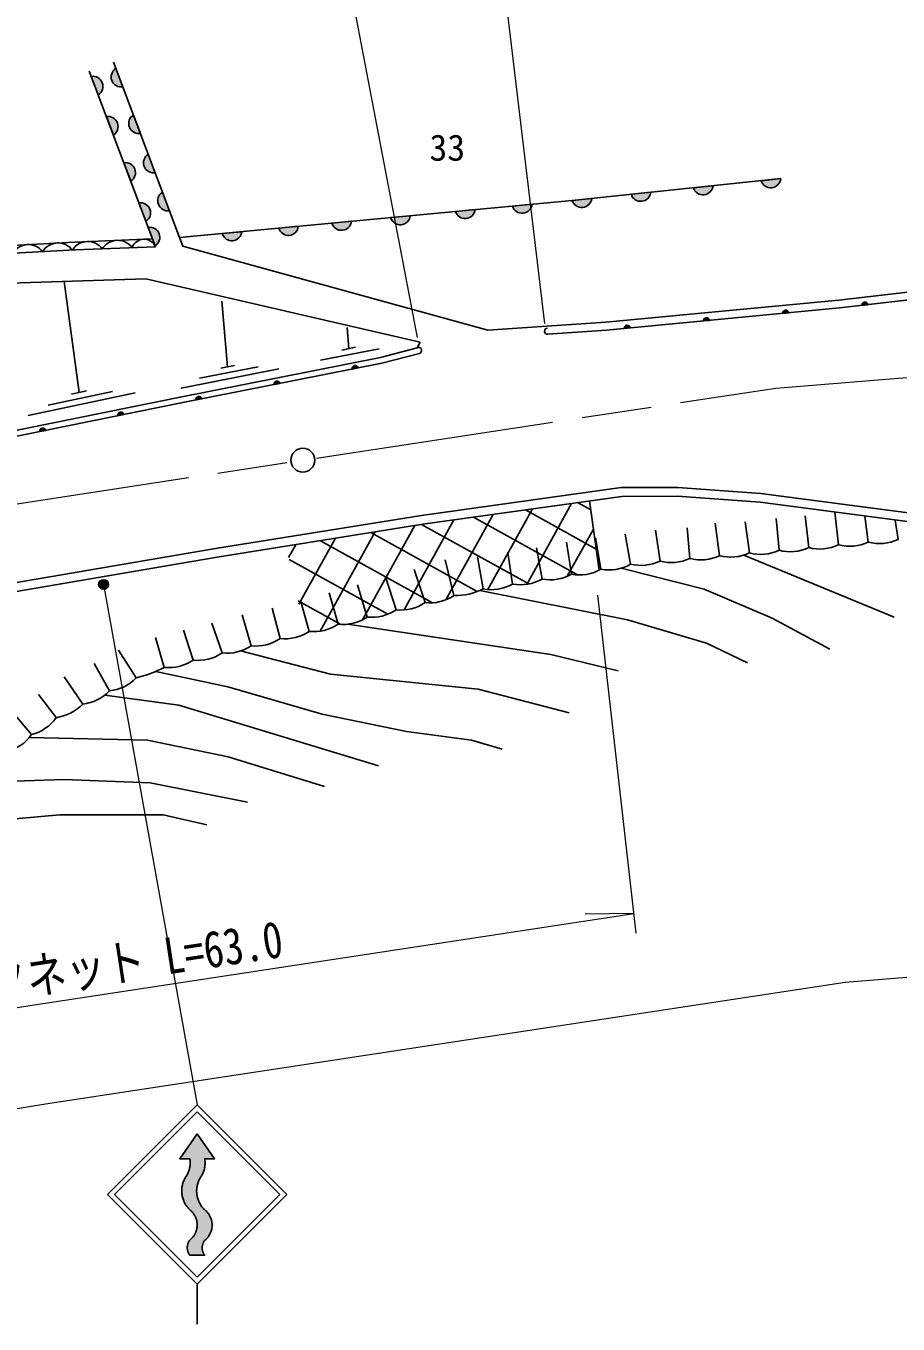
# Model space of a CAD drawing. Units: millimetres at full size, sheet at 1:1000; details may follow other scales. Extents: x 40000 to 680000, y 20000 to 380000.
# Drawn here: x 350154 to 393955, y 250272 to 315435 of the extents above; entities that cross this region are included whole.
import ezdxf
from ezdxf.enums import TextEntityAlignment as Align

# ---------------------------------------------------------------- set-up
doc = ezdxf.new("R2010")
doc.units = ezdxf.units.MM
doc.header["$LTSCALE"] = 1000
doc.linetypes.add('CHAIN', pattern=[18.5, 12, -1.5, 3.5, -1.5])
for name, color, linetype, lineweight in [('M-BGD', 7, 'Continuous', 25), ('M-BMK', 2, 'CHAIN', 13), ('M-BMK-SRVR', 3, 'Continuous', 25), ('M-STR-HTXT', 7, 'Continuous', 13), ('M-STR-STRC', 7, 'Continuous', 25)]:
    doc.layers.add(name, color=color, linetype=linetype, lineweight=lineweight)
doc.layers.add('M-BMK-HTXT', color=7, linetype='Continuous')
doc.styles.add('ＭＳ ゴシック', font='')
doc.styles.get('ＭＳ ゴシック').set_extended_font_data('MS Gothic')

msp = doc.modelspace()

# ---------------------------------------------------------------- hatches: boundary and pattern name
at = {"layer": 'M-BGD'}
for points in [[(353435, 312903, -0.82183), (353784, 311976)], [(355022, 312378, -0.82183), (354672, 313305)], [(354196, 310883, -0.82183), (354545, 309956)], [(355903, 310038, -0.82183), (355554, 310965)], [(356645, 308067, -0.82183), (356296, 308995)], [(355068, 308566, -0.82183), (355418, 307639)], [(388063, 307770, -0.82183), (387077, 307667)], [(357363, 306161, -0.82183), (357014, 307088)], [(381532, 307089, -0.82183), (380546, 306986)], [(384662, 307416, -0.82183), (383676, 307313)], [(355825, 306555, -0.82183), (356175, 305628)], [(375574, 306487, -0.82183), (374588, 306394)], [(378572, 306781, -0.82183), (377587, 306678)], [(366507, 305630, -0.82183), (365520, 305536)], [(369458, 305909, -0.82183), (368472, 305815)], [(372714, 306217, -0.82183), (371727, 306123)], [(356289, 305324, -0.82183), (356639, 304397)], [(360998, 305108, -0.82183), (360012, 305015)], [(363834, 305377, -0.82183), (362848, 305283)], [(388465, 301034), (388166, 301005, -0.41421), (388301, 301169, -0.41421)], [(392443, 301443), (392145, 301408, -0.41421), (392277, 301575, -0.41421)], [(380501, 300273), (380202, 300245, -0.41421), (380337, 300408, -0.41421)], [(384483, 300654), (384184, 300625, -0.41421), (384319, 300789, -0.41421)], [(366838, 298266), (366544, 298208, -0.41421), (366662, 298384, -0.41421)], [(362913, 297492), (362619, 297434, -0.41421), (362737, 297610, -0.41421)], [(358989, 296718), (358695, 296660, -0.41421), (358813, 296836, -0.41421)], [(355068, 295929), (354774, 295870, -1)], [(351147, 295135), (350853, 295076, -1)]]:
    msp.add_hatch(color=256, dxfattribs=at).paths.add_polyline_path(points)
at = {"layer": 'M-STR-HTXT'}
msp.add_hatch(color=256, dxfattribs=at).paths.add_polyline_path([(354205, 287596, -0.41421), (354251, 287245, -0.41421), (353900, 287199, -1)])
at = {"layer": 'M-STR-STRC'}
msp.add_hatch(color=256, dxfattribs=at).paths.add_polyline_path([(358727, 256925), (358727, 256976), (358729, 257028), (358733, 257079), (358739, 257130), (358747, 257180), (358757, 257231), (358769, 257280), (358782, 257330), (358798, 257379), (358816, 257427), (358835, 257474), (358857, 257521), (358880, 257566), (358905, 257611), (358932, 257655), (358942, 257671), (358968, 257711), (358992, 257751), (359015, 257792), (359036, 257834), (359055, 257877), (359073, 257920), (359089, 257964), (359103, 258009), (359115, 258054), (359126, 258100), (359134, 258146), (359141, 258192), (359146, 258239), (359150, 258286), (359151, 258332), (359151, 258379), (359149, 258426), (359144, 258473), (359139, 258519), (359131, 258566), (359130, 258571), (359630, 258571), (358755, 259821), (357880, 258571), (358380, 258571), (358388, 258525), (358394, 258478), (358398, 258432), (358401, 258385), (358401, 258338), (358400, 258291), (358397, 258244), (358392, 258198), (358385, 258151), (358377, 258105), (358366, 258059), (358354, 258014), (358340, 257969), (358325, 257925), (358307, 257882), (358288, 257839), (358267, 257797), (358245, 257755), (358221, 257715), (358195, 257676), (358192, 257671), (358165, 257628), (358139, 257584), (358115, 257538), (358093, 257492), (358073, 257445), (358055, 257397), (358038, 257348), (358024, 257299), (358011, 257250), (358000, 257200), (357992, 257149), (357985, 257098), (357980, 257047), (357978, 256996), (357977, 256945), (357978, 256893), (357982, 256842), (357987, 256791), (357994, 256741), (358004, 256690), (358015, 256640), (358028, 256591), (358043, 256542), (358061, 256493), (358079, 256446), (358100, 256399), (358123, 256353), (358147, 256308), (358174, 256264), (358202, 256221), (358231, 256179), (358262, 256138), (358295, 256099), (358329, 256061), (358365, 256024), (358380, 256010), (358409, 255986), (358438, 255961), (358465, 255935), (358492, 255908), (358517, 255880), (358542, 255852), (358565, 255822), (358587, 255791), (358607, 255759), (358627, 255727), (358645, 255694), (358662, 255660), (358677, 255626), (358692, 255591), (358704, 255555), (358716, 255519), (358726, 255483), (358734, 255446), (358741, 255409), (358747, 255371), (358751, 255334), (358754, 255296), (358755, 255258), (358755, 255221), (358753, 255183), (358749, 255145), (358745, 255108), (358739, 255070), (358731, 255033), (358722, 254997), (358711, 254960), (358699, 254925), (358686, 254889), (358671, 254855), (358655, 254820), (358638, 254787), (358619, 254754), (358599, 254722), (358578, 254691), (358555, 254660), (358531, 254631), (358507, 254602), (358481, 254575), (358454, 254548), (358426, 254523), (358397, 254499), (358380, 254485), (358365, 254464), (358352, 254443), (358339, 254421), (358327, 254398), (358316, 254375), (358305, 254352), (358296, 254328), (358288, 254304), (358280, 254280), (358274, 254255), (358269, 254230), (358264, 254205), (358261, 254180), (358258, 254154), (358257, 254129), (358256, 254103), (358257, 254078), (358258, 254052), (358261, 254027), (358264, 254002), (358269, 253977), (358274, 253952), (358281, 253927), (358288, 253903), (358297, 253879), (358306, 253855), (358316, 253832), (358327, 253809), (358339, 253786), (358352, 253764), (358366, 253743), (358380, 253723), (359130, 253723), (359109, 253752), (359083, 253794), (359061, 253837), (359043, 253882), (359028, 253928), (359017, 253975), (359009, 254023), (359006, 254072), (359006, 254120), (359010, 254169), (359017, 254217), (359029, 254264), (359044, 254310), (359062, 254355), (359085, 254398), (359110, 254439), (359130, 254467), (359160, 254491), (359189, 254517), (359217, 254544), (359243, 254571), (359269, 254600), (359294, 254630), (359317, 254661), (359339, 254692), (359360, 254725), (359379, 254758), (359397, 254792), (359414, 254826), (359430, 254862), (359444, 254898), (359457, 254934), (359468, 254971), (359478, 255008), (359486, 255046), (359493, 255084), (359498, 255122), (359502, 255160), (359504, 255199), (359505, 255237), (359504, 255276), (359502, 255314), (359498, 255353), (359493, 255391), (359486, 255429), (359478, 255466), (359468, 255504), (359457, 255540), (359445, 255577), (359431, 255613), (359415, 255648), (359398, 255683), (359380, 255717), (359361, 255750), (359340, 255783), (359318, 255814), (359295, 255845), (359271, 255875), (359245, 255904), (359218, 255931), (359191, 255958), (359162, 255984), (359132, 256008), (359129, 256011), (359093, 256047), (359058, 256084), (359025, 256123), (358993, 256163), (358963, 256205), (358934, 256247), (358907, 256291), (358882, 256336), (358859, 256381), (358837, 256428), (358817, 256475), (358800, 256523), (358784, 256572), (358770, 256621), (358758, 256671), (358748, 256721), (358740, 256772), (358733, 256823), (358729, 256874)])

# ---------------------------------------------------------------- linework, layer by layer
at = {"layer": 'M-BGD'}
for p, q in [((357871, 304812), (354553, 313622)), ((356655, 304354), (353337, 313164)), ((353435, 312903), (353784, 311976)), ((355022, 312378), (354672, 313305)), ((354196, 310883), (354545, 309956)), ((355903, 310038), (355554, 310965)), ((356645, 308067), (356296, 308995)), ((355068, 308566), (355418, 307639)), ((388063, 307770), (387077, 307667)), ((357363, 306161), (357014, 307088)), ((381532, 307089), (380546, 306986)), ((384662, 307416), (383676, 307313)), ((355825, 306555), (356175, 305628)), ((375574, 306487), (374588, 306394)), ((378572, 306781), (377587, 306678)), ((366507, 305630), (365520, 305536)), ((369458, 305909), (368472, 305815)), ((372714, 306217), (371727, 306123)), ((356289, 305324), (356639, 304397)), ((360998, 305108), (360012, 305015)), ((363834, 305377), (362848, 305283)), ((352825, 297037), (352079, 302615)), ((360285, 298331), (359995, 301613)), ((392443, 301443), (392145, 301408)), ((384483, 300654), (384184, 300625)), ((388465, 301034), (388166, 301005)), ((366369, 299235), (366286, 300300)), ((380501, 300273), (380202, 300245)), ((364955, 298650), (367899, 299231)), ((366025, 299167), (366712, 299303)), ((357948, 297258), (362854, 298226)), ((358871, 297746), (361815, 298327)), ((359942, 298263), (360628, 298398)), ((366838, 298266), (366544, 298208)), ((362913, 297492), (362619, 297434)), ((350260, 295877), (355639, 297023)), ((351273, 296399), (354501, 297087)), ((352448, 296956), (353201, 297117)), ((358989, 296718), (358695, 296660)), ((355068, 295929), (354774, 295870)), ((351147, 295135), (350853, 295076)), ((377558, 291469), (375304, 287404)), ((377857, 291511), (378522, 291142)), ((378947, 288115), (378459, 291595)), ((371653, 290639), (369147, 286118)), ((373621, 290916), (371245, 286630)), ((372632, 290777), (377860, 287879)), ((375589, 291192), (373344, 287142)), ((375245, 291144), (378799, 289174)), ((387979, 289115), (387841, 290714)), ((389473, 289251), (389293, 290839)), ((390967, 289387), (390784, 291031)), ((392461, 289523), (392284, 290834)), ((393955, 289659), (393808, 290634)), ((367688, 290035), (364925, 285051)), ((369680, 290354), (367061, 285631)), ((367482, 290002), (372821, 287042)), ((370022, 290409), (375411, 287422)), ((378658, 290179), (377344, 287809)), ((382004, 288571), (381772, 290126)), ((383498, 288707), (383358, 290243)), ((384992, 288843), (384772, 290476)), ((386486, 288979), (386285, 290536)), ((363703, 289396), (363346, 288751)), ((365695, 289716), (363866, 286416)), ((364941, 289595), (370567, 286477)), ((377555, 287915), (377310, 289517)), ((379034, 288162), (378759, 289733)), ((380514, 288410), (380250, 289919)), ((373116, 287172), (372825, 288790)), ((374596, 287420), (374358, 289006)), ((376075, 287667), (375793, 289240)), ((386217, 288873), (393767, 285757)), ((363368, 288652), (368325, 285904)), ((370197, 286485), (369645, 288152)), ((371653, 286846), (371203, 288639)), ((367285, 285763), (366808, 287378)), ((368741, 286124), (368216, 287773)), ((365830, 285402), (365383, 286983)), ((362918, 284680), (362520, 286205)), ((363829, 286581), (365976, 285391)), ((364374, 285041), (363953, 286535)), ((360006, 283958), (359490, 285453)), ((361462, 284319), (361020, 285866)), ((358550, 283597), (358066, 285102)), ((357094, 283236), (356662, 284741)), ((355696, 282717), (354811, 284107)), ((354350, 282055), (353578, 283425)), ((353004, 281393), (352070, 282764)), ((351669, 280712), (350788, 281878)), ((350435, 279860), (349433, 281048))]:
    msp.add_line(p, q, dxfattribs=at)
for points in [[(357871, 304812), (377587, 306678), (388063, 307770)], [(327039, 304131), (334500, 304587), (337867, 304076), (340247, 303927), (352604, 304589), (356506, 304749)], [(327063, 303732), (334482, 304185), (337824, 303678), (340245, 303526), (352623, 304189), (356655, 304354)], [(357871, 304812), (358036, 304375), (373346, 300156), (379279, 300558), (390979, 301676), (400620, 302793), (408314, 302410), (416747, 302047)], [(369951, 299568), (356171, 302739), (343511, 302335), (339587, 301839), (321844, 298920), (316618, 296833), (311711, 294328), (309818, 293416), (307934, 292198)], [(376363, 299960), (379312, 300160), (391021, 301278), (400633, 302392), (408296, 302010), (416681, 301650)], [(312628, 284362), (322668, 289198), (326344, 290231), (330816, 291343), (334533, 292202), (339616, 293188), (346400, 294480), (357897, 296808), (367960, 298793), (369804, 299280), (369951, 299568)], [(312783, 284104), (322774, 288916), (326421, 289941), (330886, 291052), (334596, 291909), (339673, 292893), (346458, 294185), (357956, 296514), (368027, 298501), (369917, 299000)], [(317368, 276478), (325298, 280866), (332814, 284027), (339167, 285451), (348109, 287230), (359681, 289208), (370024, 290865), (380045, 292272), (382899, 292273), (387070, 291972), (398046, 290531), (404425, 289907), (409482, 289589), (416634, 289614), (437678, 290111)], [(317586, 276085), (325495, 280461), (332952, 283597), (339260, 285011), (348190, 286788), (359755, 288764), (370091, 290420), (380077, 291822), (382883, 291823), (387025, 291524), (397994, 290084), (404389, 289458), (409469, 289139), (416640, 289164), (437633, 289660), (456458, 285365), (469082, 282558), (483010, 279619)], [(380044, 288211), (384222, 287164), (387632, 285702), (390527, 284145)], [(372954, 287097), (380362, 285621), (384332, 284450), (386387, 283458)], [(366304, 285403), (376510, 283877), (379899, 283055)], [(377440, 280960), (372866, 282150), (365448, 282890), (360936, 284059)], [(356672, 283035), (360287, 282264), (365025, 280892), (369268, 280021), (372529, 279575), (374068, 279134)], [(367863, 278298), (357839, 281336), (354116, 281843)], [(350320, 279712), (356264, 279590), (360319, 278750), (365149, 277248)], [(361276, 276473), (356386, 277432), (352059, 277602), (347118, 277446)], [(343607, 275105), (351851, 275827), (357041, 275827), (359239, 275334)]]:
    msp.add_lwpolyline(points, dxfattribs=at)
for centre, radius, start, end in [((353518, 312405), 505, 301.80953, 99.46772), ((354939, 312876), 505, 121.80953, 279.46772), ((354279, 310385), 505, 301.80953, 99.46772), ((355820, 310536), 505, 121.80953, 279.46772), ((356562, 308565), 505, 121.80953, 279.46772), ((355151, 308068), 505, 301.80953, 99.46772), ((387560, 307816), 505, 197.12287, 354.78106), ((357280, 306659), 505, 121.80953, 279.46772), ((381029, 307135), 505, 197.12287, 354.78106), ((384159, 307461), 505, 197.12287, 354.78106), ((355909, 306057), 505, 301.80953, 99.46772), ((375072, 306538), 505, 196.57586, 354.23405), ((378069, 306827), 505, 197.12287, 354.78106), ((366004, 305680), 505, 196.57586, 354.23405), ((368956, 305960), 505, 196.57586, 354.23405), ((372211, 306268), 505, 196.57586, 354.23405), ((356372, 304826), 505, 301.80953, 99.46772), ((360496, 305159), 505, 196.57586, 354.23405), ((363332, 305427), 505, 196.57586, 354.23405), ((350269, 303559), 903, 36.9206, 149.21055), ((351767, 303639), 903, 36.9206, 149.21055), ((353259, 303713), 902, 36.16364, 148.65481), ((354758, 303773), 903, 36.19982, 148.48977), ((356080, 304103), 627, 23.5781, 161.11149), ((388315, 301020), 150, 5.45619, 185.45619), ((392294, 301426), 150, 6.6076, 186.6076), ((380352, 300259), 150, 5.45619, 185.45619), ((384333, 300639), 150, 5.45619, 185.45619), ((376353, 300110), 150, 93.87773, 273.87773), ((369879, 299145), 150, 284.78852, 104.78852), ((366691, 298237), 150, 11.15985, 191.15985), ((362766, 297463), 150, 11.15985, 191.15985), ((358842, 296689), 150, 11.15985, 191.15985), ((354921, 295899), 150, 11.44943, 191.44943), ((351000, 295105), 150, 11.44943, 191.44943), ((390035, 291354), 2176, 255.04161, 295.35779), ((391529, 291490), 2176, 255.04161, 295.35779), ((393023, 291626), 2176, 255.04161, 295.35779), ((382566, 290674), 2176, 255.04161, 295.35779), ((384060, 290810), 2176, 255.04161, 295.35779), ((385554, 290946), 2176, 255.04161, 295.35779), ((387047, 291082), 2176, 255.04161, 295.35779), ((388541, 291218), 2176, 255.04161, 295.35779), ((377957, 290053), 2176, 259.33874, 299.65492), ((379437, 290301), 2176, 259.33874, 299.65492), ((381013, 290753), 2396, 257.96398, 294.42473), ((373519, 289311), 2176, 259.33874, 299.65492), ((374999, 289558), 2176, 259.33874, 299.65492), ((376478, 289806), 2176, 259.33874, 299.65492), ((370434, 288649), 2176, 263.76921, 304.08539), ((371741, 289904), 3059, 268.3634, 296.72853), ((367522, 287927), 2176, 263.76921, 304.08539), ((368978, 288288), 2176, 263.76921, 304.08539), ((366066, 287566), 2176, 263.76921, 304.08539), ((363154, 286844), 2176, 263.76921, 304.08539), ((364610, 287205), 2176, 263.76921, 304.08539), ((360242, 286122), 2176, 263.76921, 304.08539), ((361698, 286483), 2176, 263.76921, 304.08539), ((357330, 285400), 2176, 263.76921, 304.08539), ((358786, 285761), 2176, 263.76921, 304.08539), ((354409, 288329), 5757, 282.91539, 297.79949), ((354121, 284219), 2176, 276.03572, 316.35189), ((352775, 283557), 2176, 276.03572, 316.35189), ((351319, 283045), 2360, 278.53363, 315.562), ((349892, 281968), 2176, 284.4332, 324.74938), ((348657, 281116), 2176, 284.4332, 324.74938)]:
    msp.add_arc(centre, radius, start, end, dxfattribs=at)
at = {"layer": 'M-BMK'}
msp.add_lwpolyline([(315258, 279970), (317367, 281318), (320334, 282892), (324207, 284864), (328685, 286719), (332591, 287978), (338060, 289415), (342080, 290242), (346452, 290959), (387812, 297252), (393982, 297757), (399620, 298150), (404958, 298257), (411690, 298115), (417357, 297716), (422792, 297141), (428399, 296379), (435690, 295010), (478330, 284380), (486456, 283045), (494430, 282154)], dxfattribs=at)
at = {"layer": 'M-BMK-SRVR'}
msp.add_circle((364060, 293638), 600, dxfattribs=at)
at = {"layer": 'M-STR-HTXT'}
for p, q in [((376217, 300498), (373117, 326373)), ((369821, 299800), (364983, 325136)), ((354053, 287398), (358756, 261272)), ((380805, 269887), (378883, 286857)), ((380693, 270881), (378238, 270853))]:
    msp.add_line(p, q, dxfattribs=at)
for points in [[(328110, 258514), (329975, 259707), (331865, 260709), (334680, 262143), (337316, 263234), (339606, 263972), (343761, 265064), (346624, 265653), (350356, 266265), (380693, 270881)], [(330680, 254223), (332497, 255384), (334171, 256272), (336775, 257598), (339042, 258538), (341009, 259171), (344901, 260194), (347533, 260735), (351136, 261326), (391296, 267437), (396247, 267842), (400964, 268171), (404944, 268251), (410320, 268137), (414724, 267827), (419193, 267354), (423608, 266754), (429288, 265688), (472260, 254975), (482357, 253316)]]:
    msp.add_lwpolyline(points, dxfattribs=at)
msp.add_circle((354053, 287398), 250, dxfattribs=at)
at = {"layer": 'M-STR-STRC'}
for p, q in [((354256, 256772), (358756, 261272)), ((354609, 256772), (358756, 260919)), ((363256, 256772), (358756, 261272)), ((362902, 256772), (358756, 260919)), ((357880, 258571), (358755, 259821)), ((358755, 259821), (359630, 258571)), ((357880, 258571), (358380, 258571)), ((359130, 258571), (359630, 258571)), ((354256, 256772), (358756, 252272)), ((354609, 256772), (358756, 252625)), ((358756, 252272), (363256, 256772)), ((358756, 252625), (362902, 256772)), ((359130, 253723), (358380, 253723)), ((358756, 252272), (358756, 250272))]:
    msp.add_line(p, q, dxfattribs=at)
msp.add_lwpolyline([(358755, 259821), (357880, 258571), (358380, 258571), (358388, 258525), (358394, 258478), (358398, 258432), (358401, 258385), (358401, 258338), (358400, 258291), (358397, 258244), (358392, 258198), (358385, 258151), (358377, 258105), (358366, 258059), (358354, 258014), (358340, 257969), (358325, 257925), (358307, 257882), (358288, 257839), (358267, 257797), (358245, 257755), (358221, 257715), (358195, 257676), (358192, 257671), (358165, 257628), (358139, 257584), (358115, 257538), (358093, 257492), (358073, 257445), (358055, 257397), (358038, 257348), (358024, 257299), (358011, 257250), (358000, 257200), (357992, 257149), (357985, 257098), (357980, 257047), (357978, 256996), (357977, 256945), (357978, 256893), (357982, 256842), (357987, 256791), (357994, 256741), (358004, 256690), (358015, 256640), (358028, 256591), (358043, 256542), (358061, 256493), (358079, 256446), (358100, 256399), (358123, 256353), (358147, 256308), (358174, 256264), (358202, 256221), (358231, 256179), (358262, 256138), (358295, 256099), (358329, 256061), (358365, 256024), (358380, 256010), (358409, 255986), (358438, 255961), (358465, 255935), (358492, 255908), (358517, 255880), (358542, 255852), (358565, 255822), (358587, 255791), (358607, 255759), (358627, 255727), (358645, 255694), (358662, 255660), (358677, 255626), (358692, 255591), (358704, 255555), (358716, 255519), (358726, 255483), (358734, 255446), (358741, 255409), (358747, 255371), (358751, 255334), (358754, 255296), (358755, 255258), (358755, 255221), (358753, 255183), (358749, 255145), (358745, 255108), (358739, 255070), (358731, 255033), (358722, 254997), (358711, 254960), (358699, 254925), (358686, 254889), (358671, 254855), (358655, 254820), (358638, 254787), (358619, 254754), (358599, 254722), (358578, 254691), (358555, 254660), (358531, 254631), (358507, 254602), (358481, 254575), (358454, 254548), (358426, 254523), (358397, 254499), (358380, 254485), (358365, 254464), (358352, 254443), (358339, 254421), (358327, 254398), (358316, 254375), (358305, 254352), (358296, 254328), (358288, 254304), (358280, 254280), (358274, 254255), (358269, 254230), (358264, 254205), (358261, 254180), (358258, 254154), (358257, 254129), (358256, 254103), (358257, 254078), (358258, 254052), (358261, 254027), (358264, 254002), (358269, 253977), (358274, 253952), (358281, 253927), (358288, 253903), (358297, 253879), (358306, 253855), (358316, 253832), (358327, 253809), (358339, 253786), (358352, 253764), (358366, 253743), (358380, 253723), (359130, 253723), (359116, 253743), (359102, 253763), (359090, 253783), (359078, 253805), (359067, 253826), (359057, 253848), (359047, 253871), (359039, 253894), (359032, 253917), (359025, 253940), (359020, 253964), (359015, 253987), (359011, 254011), (359008, 254035), (359006, 254060), (359006, 254084), (359006, 254108), (359007, 254132), (359009, 254157), (359011, 254181), (359015, 254205), (359020, 254228), (359026, 254252), (359032, 254275), (359040, 254298), (359048, 254321), (359058, 254344), (359068, 254366), (359079, 254387), (359091, 254408), (359104, 254429), (359117, 254449), (359130, 254467), (359160, 254491), (359189, 254517), (359217, 254544), (359243, 254571), (359269, 254600), (359294, 254630), (359317, 254661), (359339, 254692), (359360, 254725), (359379, 254758), (359397, 254792), (359414, 254826), (359430, 254862), (359444, 254898), (359457, 254934), (359468, 254971), (359478, 255008), (359486, 255046), (359493, 255084), (359498, 255122), (359502, 255160), (359504, 255199), (359505, 255237), (359504, 255276), (359502, 255314), (359498, 255353), (359493, 255391), (359486, 255429), (359478, 255466), (359468, 255504), (359457, 255540), (359445, 255577), (359431, 255613), (359415, 255648), (359398, 255683), (359380, 255717), (359361, 255750), (359340, 255783), (359318, 255814), (359295, 255845), (359271, 255875), (359245, 255904), (359218, 255931), (359191, 255958), (359162, 255984), (359132, 256008), (359129, 256011), (359093, 256047), (359058, 256084), (359025, 256123), (358993, 256163), (358963, 256205), (358934, 256247), (358907, 256291), (358882, 256336), (358859, 256381), (358837, 256428), (358817, 256475), (358800, 256523), (358784, 256572), (358770, 256621), (358758, 256671), (358748, 256721), (358740, 256772), (358733, 256823), (358729, 256874), (358727, 256925), (358727, 256976), (358729, 257028), (358733, 257079), (358739, 257130), (358747, 257180), (358757, 257231), (358769, 257280), (358782, 257330), (358798, 257379), (358816, 257427), (358835, 257474), (358857, 257521), (358880, 257566), (358905, 257611), (358932, 257655), (358942, 257671), (358968, 257711), (358992, 257751), (359015, 257792), (359036, 257834), (359055, 257877), (359073, 257920), (359089, 257964), (359103, 258009), (359115, 258054), (359126, 258100), (359134, 258146), (359141, 258192), (359146, 258239), (359150, 258286), (359151, 258332), (359151, 258379), (359149, 258426), (359144, 258473), (359139, 258519), (359131, 258566), (359130, 258571), (359630, 258571)], close=True, dxfattribs=at)

# ---------------------------------------------------------------- texts
at = {"layer": 'M-BMK-HTXT', "style": 'ＭＳ ゴシック'}
msp.add_text('33', height=1320, dxfattribs=at).set_placement((371317, 309328), align=Align.MIDDLE_CENTER)
at = {"layer": 'M-STR-HTXT', "style": 'ＭＳ ゴシック', "width": 0.8}
msp.add_text('ロックネット L=63.0', height=1833, rotation=8.652, dxfattribs=at).set_placement((353861, 266746), align=Align.BOTTOM_CENTER)

doc.saveas('drawing.dxf')
